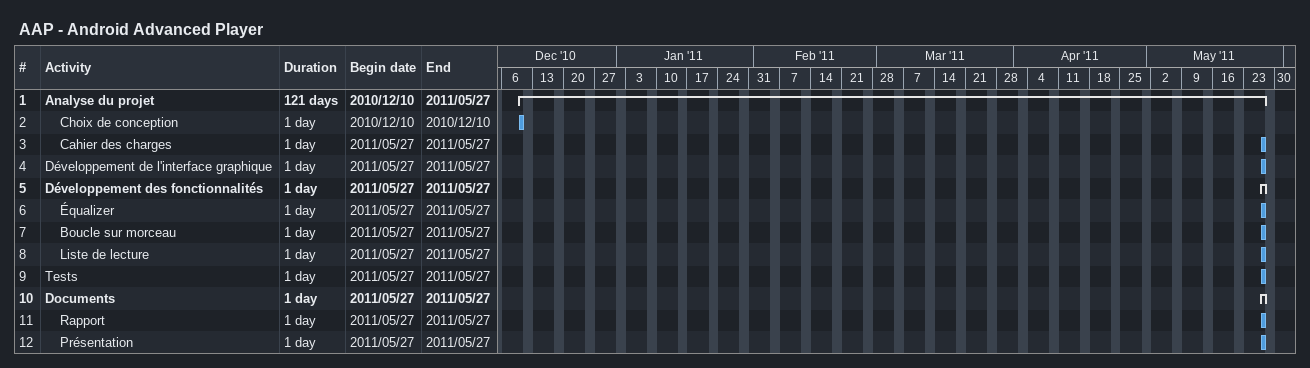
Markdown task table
AAP - Android Advanced Player

| ID | Level | Task | Duration | Start | Finish |
|---|---|---|---|---|---|
| 1 | 1 | **Analyse du projet** | 121d | 2010-12-10 | 2011-05-27 |
| 2 | 2 | Choix de conception | 1d | 2010-12-10 | 2010-12-10 |
| 3 | 2 | Cahier des charges | 1d | 2011-05-27 | 2011-05-27 |
| 4 | 1 | Développement de l'interface graphique | 1d | 2011-05-27 | 2011-05-27 |
| 5 | 1 | **Développement des fonctionnalités** | 1d | 2011-05-27 | 2011-05-27 |
| 6 | 2 | Équalizer | 1d | 2011-05-27 | 2011-05-27 |
| 7 | 2 | Boucle sur morceau | 1d | 2011-05-27 | 2011-05-27 |
| 8 | 2 | Liste de lecture | 1d | 2011-05-27 | 2011-05-27 |
| 9 | 1 | Tests | 1d | 2011-05-27 | 2011-05-27 |
| 10 | 1 | **Documents** | 1d | 2011-05-27 | 2011-05-27 |
| 11 | 2 | Rapport | 1d | 2011-05-27 | 2011-05-27 |
| 12 | 2 | Présentation | 1d | 2011-05-27 | 2011-05-27 |
